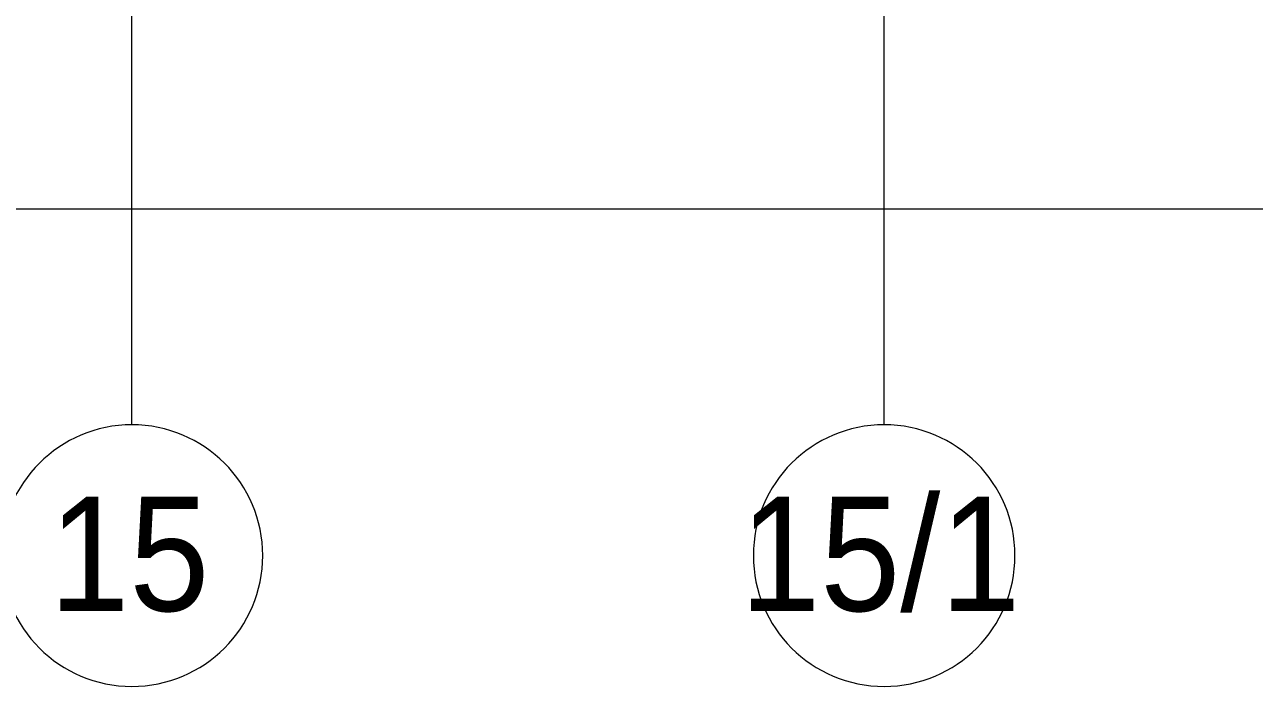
# Model space of a CAD drawing. Header units: millimetres. Extents: x 957 to 228198, y -8553 to 29000.
# Drawn here: x 41584 to 45344, y -3632 to -1608 of the extents above; entities that cross this region are included whole.
import ezdxf

# ---------------------------------------------------------------- set-up
doc = ezdxf.new("R2010")
doc.units = ezdxf.units.MM
for name, color, linetype, lineweight in [('A-ANNO-DIMS', 7, 'Continuous', 9), ('A-ANNO-DIMS-100', 7, 'Continuous', 9), ('Оси', 7, 'Continuous', 9), ('Оси-1', 7, 'Continuous', 20)]:
    doc.layers.add(name, color=color, linetype=linetype, lineweight=lineweight)
doc.styles.add('Arial', font='arial.ttf', dxfattribs={"width": 0.9, "height": 350})
doc.styles.add('ISOCPEUR_2', font='isocpeur.ttf', dxfattribs={"width": 0.9, "height": 250})
doc.dimstyles.new('ISO-2_5_0_9К_БОЛЬШОЙ', dxfattribs={"dimscale": 304.8, "dimtxt": 248.995294, "dimasz": 0.492126, "dimexe": 0.393701, "dimexo": 0.984252, "dimgap": 0, "dimtad": 1, "dimdec": 0, "dimrnd": 10, "dimzin": 0, "dimdsep": 46, "dimtxsty": 'ISOCPEUR_2', "dimblk1": 'OBLIQUE', "dimblk2": 'OBLIQUE', "dimsah": 1, "dimcen": 0.09, "dimdle": 0.393701, "dimazin": 0, "dimtfac": 1, "dimtdec": 4, "dimtix": 1, "dimtmove": 0, "dimatfit": 3, "dimfxl": 1, "dimtvp": 1, "dimtolj": 1, "dimtzin": 0, "dimarcsym": 2})

# ---------------------------------------------------------------- blocks, each defined once
blk = doc.blocks.new('Ось сетки - D8-29747960-План расстановки мебели и оборудования 3 этажа в осях 12-23')
at = {"layer": 'Оси-1'}
for start, end in [(360, 180), (180, 360)]:
    blk.add_arc((0, 0), 4, start, end, dxfattribs=at)
blk = doc.blocks.new('DIMBLOCK73-План расстановки мебели и оборудования 3 этажа в осях 12-23')
at = {"layer": 'A-ANNO-DIMS-100'}
for p, q in [((28062.4, -2365.2), (28062.4, -2051.3)), ((74312.4, -2206.3), (74312.4, -2051.3)), ((27942.4, -2171.3), (74432.4, -2171.3)), ((28062.4, -2171.3), (28062.4, -2365.2)), ((74312.4, -2171.3), (74312.4, -2206.3))]:
    blk.add_line(p, q, dxfattribs=at)
at = {"layer": 'A-ANNO-DIMS-100', "lineweight": 20}
for p, q in [((28062.4, -2171.3), (28137.4, -2096.3)), ((74312.4, -2171.3), (74387.4, -2096.3)), ((28062.4, -2171.3), (27987.4, -2246.3)), ((74312.4, -2171.3), (74237.4, -2246.3))]:
    blk.add_line(p, q, dxfattribs=at)
at = {"layer": 'A-ANNO-DIMS-100', "color": 0, "insert": (50780.4, -1844.7), "char_height": 250, "width": 976.828, "attachment_point": 1, "line_spacing_factor": 1.149209, "style": 'ISOCPEUR_2'}
blk.add_mtext('46250', dxfattribs=at)
blk = doc.blocks.new('_Oblique')
at = {"color": 0, "linetype": 'ByBlock', "lineweight": -2}
blk.add_line((-0.5, -0.5), (0.5, 0.5), dxfattribs=at)

msp = doc.modelspace()

# ---------------------------------------------------------------- linework, layer by layer
at = {"layer": 'Оси'}
for p, q in [((41912.4, -2831.5), (41912.4, -331.5)), ((44212.4, -2831.5), (44212.4, -331.5))]:
    msp.add_line(p, q, dxfattribs=at)

# ---------------------------------------------------------------- block references
at = {"layer": 'Оси-1', "xscale": 99.99999999999993, "yscale": 99.99999999999993, "zscale": 99.99999999999993}
for p in [(41912.4, -3231.5), (44212.4, -3231.5)]:
    msp.add_blockref('Ось сетки - D8-29747960-План расстановки мебели и оборудования 3 этажа в осях 12-23', p, dxfattribs=at)

# ---------------------------------------------------------------- texts
at = {"layer": 'Оси', "char_height": 350, "attachment_point": 1, "style": 'Arial'}
for s, insert, width in [('15/1', (43772.2, -3050.9), 1060.633), ('15', (41659.8, -3050.9), 606.076)]:
    msp.add_mtext(s, dxfattribs=dict(at, insert=insert, width=width))

# ---------------------------------------------------------------- dimensions: what is measured, and where the dimension line sits
at = {"layer": 'A-ANNO-DIMS'}
dim = msp.add_linear_dim(base=(74312.4, -2171.3), p1=(28062.4, -2065.2), p2=(74312.4, -1906.3), dimstyle='ISO-2_5_0_9К_БОЛЬШОЙ', override={"dimpost": '<>', "dimfxl": 46250.273185}, dxfattribs=at)
dim.commit()
dim.dimension.update_dxf_attribs({"geometry": 'DIMBLOCK73-План расстановки мебели и оборудования 3 этажа в осях 12-23', "text_midpoint": (51187.4, -2046.3)})

doc.saveas('drawing.dxf')
